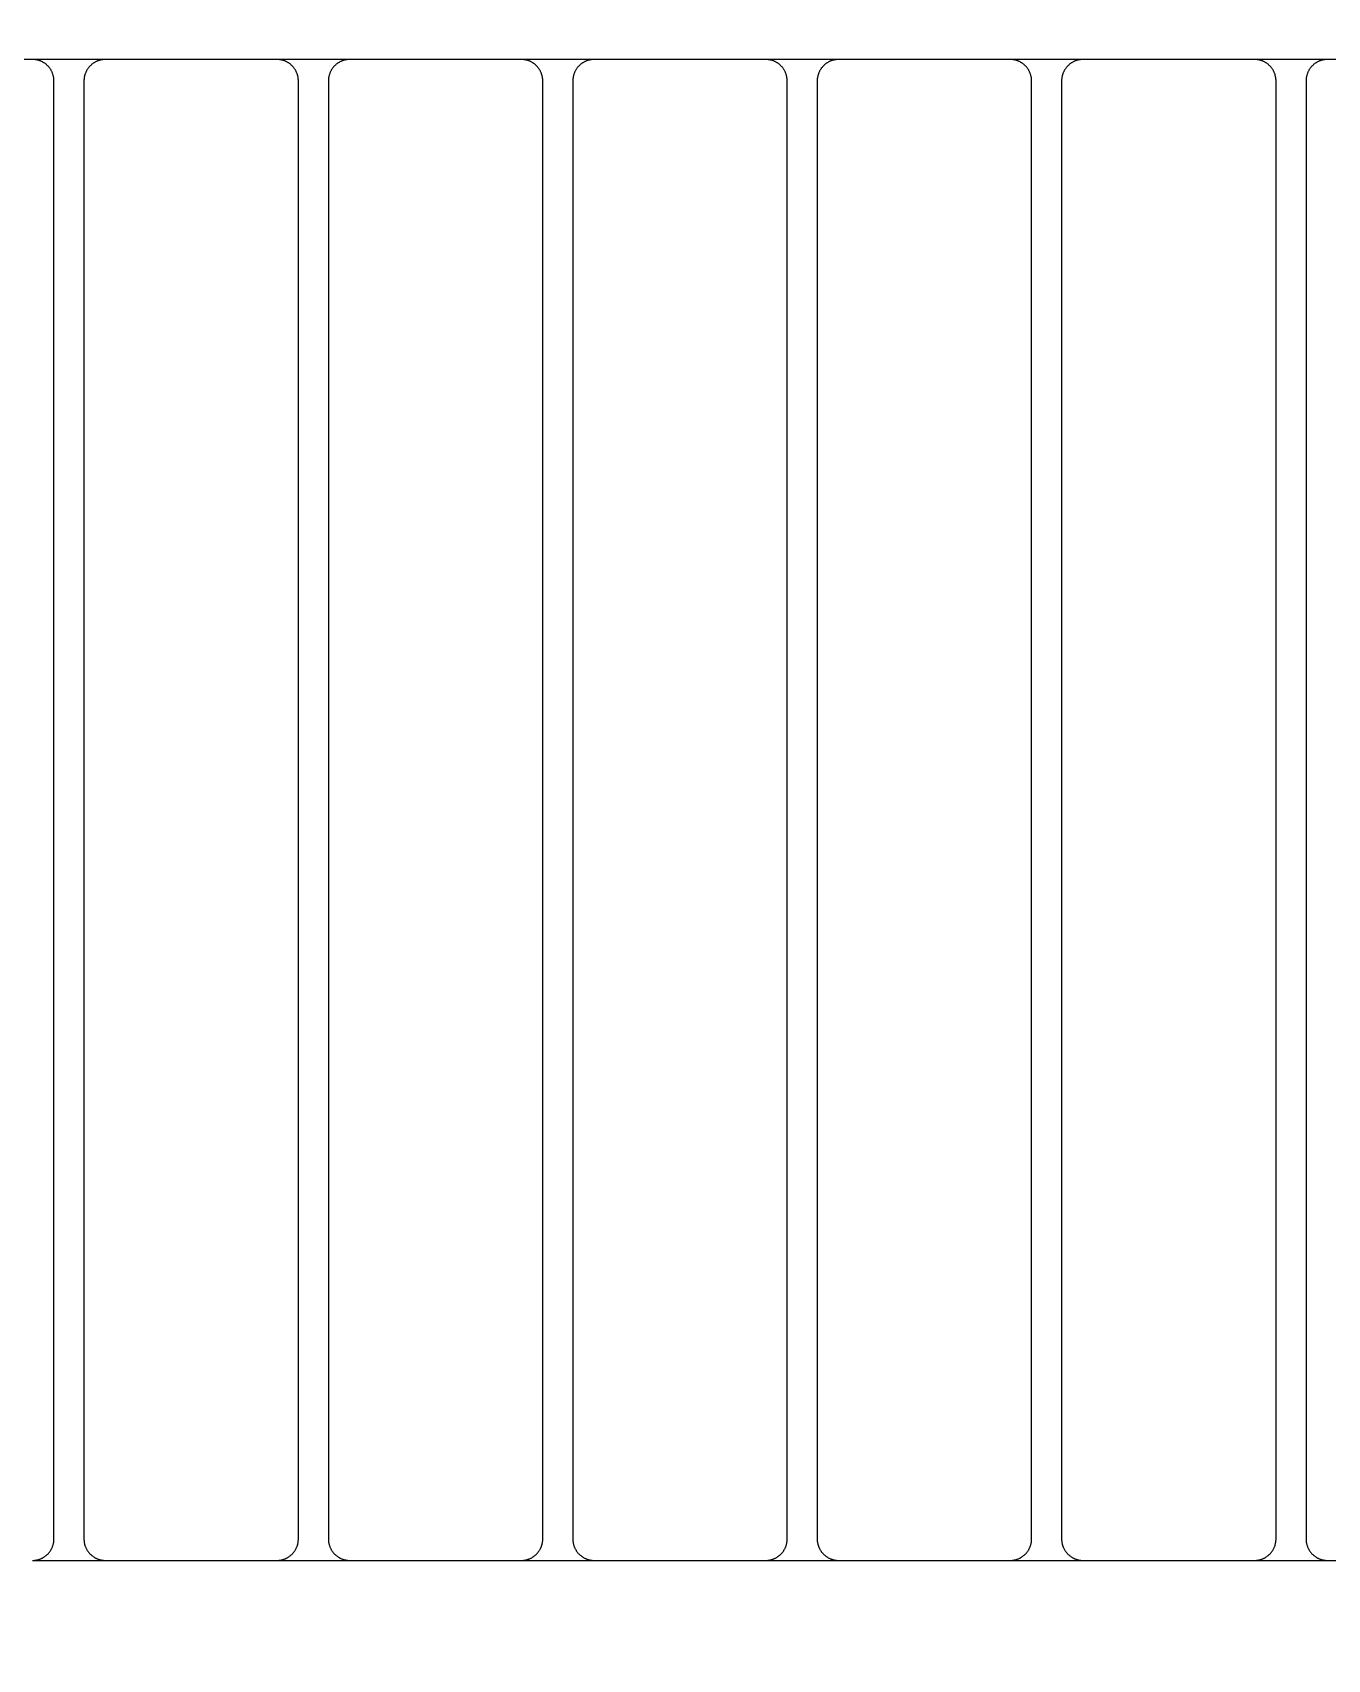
# Model space of a CAD drawing. Header units: millimetres. Extents: x -58335 to 291665, y -66693 to 213307.
# Drawn here: x 174551.4 to 174853.4, y -16274.9 to -15895.6 of the extents above; entities that cross this region are included whole.
import ezdxf

# ---------------------------------------------------------------- set-up
doc = ezdxf.new("R2010")
doc.units = ezdxf.units.MM
doc.header["$LTSCALE"] = 1000
for name, color, linetype in [('X-SITE$0$-MY-녹지', 254, 'Continuous'), ('X-SITE$0$-MY-시설선', 254, 'Continuous'), ('X-SITE$0$-MY-시설선 wood', 254, 'Continuous')]:
    doc.layers.add(name, color=color, linetype=linetype)
pattern_1 = [(0, (-29382.5, 14650.24), (317.5, 317.5), [158.75, -476.25]), (90, (-29303.13, 14570.87), (-317.5, 317.5), [158.75, -476.25])]

# ---------------------------------------------------------------- blocks, each defined once
blk = doc.blocks.new('X-SITE$0$GPSP-100')
at = {"layer": 'X-SITE$0$-MY-시설선'}
for points in [[(501.22, -750), (517.78, -750)], [(558.22, -750), (574.78, -750)], [(615.22, -750), (631.78, -750)], [(672.22, -750), (688.78, -750)], [(729.22, -750), (745.78, -750)], [(786.22, -750), (802.78, -750)], [(517.78, -1100), (501.22, -1100)], [(574.78, -1100), (558.22, -1100)], [(631.78, -1100), (615.22, -1100)], [(688.78, -1100), (672.22, -1100)], [(745.78, -1100), (729.22, -1100)], [(802.78, -1100), (786.22, -1100)]]:
    blk.add_lwpolyline(points, dxfattribs=at)
at = {"layer": 'X-SITE$0$-MY-시설선 wood'}
for points in [[(461, -750), (501, -750)], [(501, -750), (501.11, -750), (501.22, -750), (501.34, -750.01), (501.45, -750.02), (501.56, -750.03), (501.68, -750.05), (501.79, -750.06), (501.91, -750.08), (502.03, -750.11), (502.14, -750.13), (502.26, -750.16), (502.38, -750.19), (502.49, -750.23), (502.61, -750.27), (502.72, -750.31), (502.84, -750.35), (502.96, -750.4), (503.07, -750.45), (503.18, -750.5), (503.3, -750.56), (503.41, -750.62), (503.52, -750.68), (503.63, -750.75), (503.74, -750.82), (503.84, -750.89), (503.95, -750.96), (504.05, -751.04), (504.15, -751.12), (504.25, -751.2), (504.35, -751.29), (504.44, -751.37), (504.54, -751.46), (504.63, -751.56), (504.71, -751.65), (504.8, -751.75), (504.88, -751.85), (504.96, -751.95), (505.04, -752.05), (505.11, -752.16), (505.18, -752.26), (505.25, -752.37), (505.32, -752.48), (505.38, -752.59), (505.44, -752.7), (505.5, -752.82), (505.55, -752.93), (505.6, -753.04), (505.65, -753.16), (505.69, -753.28), (505.73, -753.39), (505.77, -753.51), (505.81, -753.62), (505.84, -753.74), (505.87, -753.86), (505.89, -753.97), (505.92, -754.09), (505.94, -754.21), (505.95, -754.32), (505.97, -754.44), (505.98, -754.55), (505.99, -754.66), (506, -754.78), (506, -754.89), (506, -755)], [(513, -755), (513, -754.89), (513, -754.78), (513.01, -754.66), (513.02, -754.55), (513.03, -754.44), (513.05, -754.32), (513.06, -754.21), (513.08, -754.09), (513.11, -753.97), (513.13, -753.86), (513.16, -753.74), (513.19, -753.62), (513.23, -753.51), (513.27, -753.39), (513.31, -753.28), (513.35, -753.16), (513.4, -753.04), (513.45, -752.93), (513.5, -752.82), (513.56, -752.7), (513.62, -752.59), (513.68, -752.48), (513.75, -752.37), (513.82, -752.26), (513.89, -752.16), (513.96, -752.05), (514.04, -751.95), (514.12, -751.85), (514.2, -751.75), (514.29, -751.65), (514.37, -751.56), (514.46, -751.46), (514.56, -751.37), (514.65, -751.29), (514.75, -751.2), (514.85, -751.12), (514.95, -751.04), (515.05, -750.96), (515.16, -750.89), (515.26, -750.82), (515.37, -750.75), (515.48, -750.68), (515.59, -750.62), (515.7, -750.56), (515.82, -750.5), (515.93, -750.45), (516.04, -750.4), (516.16, -750.35), (516.28, -750.31), (516.39, -750.27), (516.51, -750.23), (516.62, -750.19), (516.74, -750.16), (516.86, -750.13), (516.97, -750.11), (517.09, -750.08), (517.21, -750.06), (517.32, -750.05), (517.44, -750.03), (517.55, -750.02), (517.66, -750.01), (517.78, -750), (517.89, -750), (518, -750)], [(518, -750), (558, -750)], [(558, -750), (558.11, -750), (558.22, -750), (558.34, -750.01), (558.45, -750.02), (558.56, -750.03), (558.68, -750.05), (558.79, -750.06), (558.91, -750.08), (559.03, -750.11), (559.14, -750.13), (559.26, -750.16), (559.38, -750.19), (559.49, -750.23), (559.61, -750.27), (559.72, -750.31), (559.84, -750.35), (559.96, -750.4), (560.07, -750.45), (560.18, -750.5), (560.3, -750.56), (560.41, -750.62), (560.52, -750.68), (560.63, -750.75), (560.74, -750.82), (560.84, -750.89), (560.95, -750.96), (561.05, -751.04), (561.15, -751.12), (561.25, -751.2), (561.35, -751.29), (561.44, -751.37), (561.54, -751.46), (561.63, -751.56), (561.71, -751.65), (561.8, -751.75), (561.88, -751.85), (561.96, -751.95), (562.04, -752.05), (562.11, -752.16), (562.18, -752.26), (562.25, -752.37), (562.32, -752.48), (562.38, -752.59), (562.44, -752.7), (562.5, -752.82), (562.55, -752.93), (562.6, -753.04), (562.65, -753.16), (562.69, -753.28), (562.73, -753.39), (562.77, -753.51), (562.81, -753.62), (562.84, -753.74), (562.87, -753.86), (562.89, -753.97), (562.92, -754.09), (562.94, -754.21), (562.95, -754.32), (562.97, -754.44), (562.98, -754.55), (562.99, -754.66), (563, -754.78), (563, -754.89), (563, -755)], [(570, -755), (570, -754.89), (570, -754.78), (570.01, -754.66), (570.02, -754.55), (570.03, -754.44), (570.05, -754.32), (570.06, -754.21), (570.08, -754.09), (570.11, -753.97), (570.13, -753.86), (570.16, -753.74), (570.19, -753.62), (570.23, -753.51), (570.27, -753.39), (570.31, -753.28), (570.35, -753.16), (570.4, -753.04), (570.45, -752.93), (570.5, -752.82), (570.56, -752.7), (570.62, -752.59), (570.68, -752.48), (570.75, -752.37), (570.82, -752.26), (570.89, -752.16), (570.96, -752.05), (571.04, -751.95), (571.12, -751.85), (571.2, -751.75), (571.29, -751.65), (571.37, -751.56), (571.46, -751.46), (571.56, -751.37), (571.65, -751.29), (571.75, -751.2), (571.85, -751.12), (571.95, -751.04), (572.05, -750.96), (572.16, -750.89), (572.26, -750.82), (572.37, -750.75), (572.48, -750.68), (572.59, -750.62), (572.7, -750.56), (572.82, -750.5), (572.93, -750.45), (573.04, -750.4), (573.16, -750.35), (573.28, -750.31), (573.39, -750.27), (573.51, -750.23), (573.62, -750.19), (573.74, -750.16), (573.86, -750.13), (573.97, -750.11), (574.09, -750.08), (574.21, -750.06), (574.32, -750.05), (574.44, -750.03), (574.55, -750.02), (574.66, -750.01), (574.78, -750), (574.89, -750), (575, -750)], [(575, -750), (615, -750)], [(615, -750), (615.11, -750), (615.22, -750), (615.34, -750.01), (615.45, -750.02), (615.56, -750.03), (615.68, -750.05), (615.79, -750.06), (615.91, -750.08), (616.03, -750.11), (616.14, -750.13), (616.26, -750.16), (616.38, -750.19), (616.49, -750.23), (616.61, -750.27), (616.72, -750.31), (616.84, -750.35), (616.96, -750.4), (617.07, -750.45), (617.18, -750.5), (617.3, -750.56), (617.41, -750.62), (617.52, -750.68), (617.63, -750.75), (617.74, -750.82), (617.84, -750.89), (617.95, -750.96), (618.05, -751.04), (618.15, -751.12), (618.25, -751.2), (618.35, -751.29), (618.44, -751.37), (618.54, -751.46), (618.63, -751.56), (618.71, -751.65), (618.8, -751.75), (618.88, -751.85), (618.96, -751.95), (619.04, -752.05), (619.11, -752.16), (619.18, -752.26), (619.25, -752.37), (619.32, -752.48), (619.38, -752.59), (619.44, -752.7), (619.5, -752.82), (619.55, -752.93), (619.6, -753.04), (619.65, -753.16), (619.69, -753.28), (619.73, -753.39), (619.77, -753.51), (619.81, -753.62), (619.84, -753.74), (619.87, -753.86), (619.89, -753.97), (619.92, -754.09), (619.94, -754.21), (619.95, -754.32), (619.97, -754.44), (619.98, -754.55), (619.99, -754.66), (620, -754.78), (620, -754.89), (620, -755)], [(627, -755), (627, -754.89), (627, -754.78), (627.01, -754.66), (627.02, -754.55), (627.03, -754.44), (627.05, -754.32), (627.06, -754.21), (627.08, -754.09), (627.11, -753.97), (627.13, -753.86), (627.16, -753.74), (627.19, -753.62), (627.23, -753.51), (627.27, -753.39), (627.31, -753.28), (627.35, -753.16), (627.4, -753.04), (627.45, -752.93), (627.5, -752.82), (627.56, -752.7), (627.62, -752.59), (627.68, -752.48), (627.75, -752.37), (627.82, -752.26), (627.89, -752.16), (627.96, -752.05), (628.04, -751.95), (628.12, -751.85), (628.2, -751.75), (628.29, -751.65), (628.37, -751.56), (628.46, -751.46), (628.56, -751.37), (628.65, -751.29), (628.75, -751.2), (628.85, -751.12), (628.95, -751.04), (629.05, -750.96), (629.16, -750.89), (629.26, -750.82), (629.37, -750.75), (629.48, -750.68), (629.59, -750.62), (629.7, -750.56), (629.82, -750.5), (629.93, -750.45), (630.04, -750.4), (630.16, -750.35), (630.28, -750.31), (630.39, -750.27), (630.51, -750.23), (630.62, -750.19), (630.74, -750.16), (630.86, -750.13), (630.97, -750.11), (631.09, -750.08), (631.21, -750.06), (631.32, -750.05), (631.44, -750.03), (631.55, -750.02), (631.66, -750.01), (631.78, -750), (631.89, -750), (632, -750)], [(632, -750), (672, -750)], [(672, -750), (672.11, -750), (672.22, -750), (672.34, -750.01), (672.45, -750.02), (672.56, -750.03), (672.68, -750.05), (672.79, -750.06), (672.91, -750.08), (673.03, -750.11), (673.14, -750.13), (673.26, -750.16), (673.38, -750.19), (673.49, -750.23), (673.61, -750.27), (673.72, -750.31), (673.84, -750.35), (673.96, -750.4), (674.07, -750.45), (674.18, -750.5), (674.3, -750.56), (674.41, -750.62), (674.52, -750.68), (674.63, -750.75), (674.74, -750.82), (674.84, -750.89), (674.95, -750.96), (675.05, -751.04), (675.15, -751.12), (675.25, -751.2), (675.35, -751.29), (675.44, -751.37), (675.54, -751.46), (675.63, -751.56), (675.71, -751.65), (675.8, -751.75), (675.88, -751.85), (675.96, -751.95), (676.04, -752.05), (676.11, -752.16), (676.18, -752.26), (676.25, -752.37), (676.32, -752.48), (676.38, -752.59), (676.44, -752.7), (676.5, -752.82), (676.55, -752.93), (676.6, -753.04), (676.65, -753.16), (676.69, -753.28), (676.73, -753.39), (676.77, -753.51), (676.81, -753.62), (676.84, -753.74), (676.87, -753.86), (676.89, -753.97), (676.92, -754.09), (676.94, -754.21), (676.95, -754.32), (676.97, -754.44), (676.98, -754.55), (676.99, -754.66), (677, -754.78), (677, -754.89), (677, -755)], [(684, -755), (684, -754.89), (684, -754.78), (684.01, -754.66), (684.02, -754.55), (684.03, -754.44), (684.05, -754.32), (684.06, -754.21), (684.08, -754.09), (684.11, -753.97), (684.13, -753.86), (684.16, -753.74), (684.19, -753.62), (684.23, -753.51), (684.27, -753.39), (684.31, -753.28), (684.35, -753.16), (684.4, -753.04), (684.45, -752.93), (684.5, -752.82), (684.56, -752.7), (684.62, -752.59), (684.68, -752.48), (684.75, -752.37), (684.82, -752.26), (684.89, -752.16), (684.96, -752.05), (685.04, -751.95), (685.12, -751.85), (685.2, -751.75), (685.29, -751.65), (685.37, -751.56), (685.46, -751.46), (685.56, -751.37), (685.65, -751.29), (685.75, -751.2), (685.85, -751.12), (685.95, -751.04), (686.05, -750.96), (686.16, -750.89), (686.26, -750.82), (686.37, -750.75), (686.48, -750.68), (686.59, -750.62), (686.7, -750.56), (686.82, -750.5), (686.93, -750.45), (687.04, -750.4), (687.16, -750.35), (687.28, -750.31), (687.39, -750.27), (687.51, -750.23), (687.62, -750.19), (687.74, -750.16), (687.86, -750.13), (687.97, -750.11), (688.09, -750.08), (688.21, -750.06), (688.32, -750.05), (688.44, -750.03), (688.55, -750.02), (688.66, -750.01), (688.78, -750), (688.89, -750), (689, -750)], [(689, -750), (729, -750)], [(729, -750), (729.11, -750), (729.22, -750), (729.34, -750.01), (729.45, -750.02), (729.56, -750.03), (729.68, -750.05), (729.79, -750.06), (729.91, -750.08), (730.03, -750.11), (730.14, -750.13), (730.26, -750.16), (730.38, -750.19), (730.49, -750.23), (730.61, -750.27), (730.72, -750.31), (730.84, -750.35), (730.96, -750.4), (731.07, -750.45), (731.18, -750.5), (731.3, -750.56), (731.41, -750.62), (731.52, -750.68), (731.63, -750.75), (731.74, -750.82), (731.84, -750.89), (731.95, -750.96), (732.05, -751.04), (732.15, -751.12), (732.25, -751.2), (732.35, -751.29), (732.44, -751.37), (732.54, -751.46), (732.63, -751.56), (732.71, -751.65), (732.8, -751.75), (732.88, -751.85), (732.96, -751.95), (733.04, -752.05), (733.11, -752.16), (733.18, -752.26), (733.25, -752.37), (733.32, -752.48), (733.38, -752.59), (733.44, -752.7), (733.5, -752.82), (733.55, -752.93), (733.6, -753.04), (733.65, -753.16), (733.69, -753.28), (733.73, -753.39), (733.77, -753.51), (733.81, -753.62), (733.84, -753.74), (733.87, -753.86), (733.89, -753.97), (733.92, -754.09), (733.94, -754.21), (733.95, -754.32), (733.97, -754.44), (733.98, -754.55), (733.99, -754.66), (734, -754.78), (734, -754.89), (734, -755)], [(741, -755), (741, -754.89), (741, -754.78), (741.01, -754.66), (741.02, -754.55), (741.03, -754.44), (741.05, -754.32), (741.06, -754.21), (741.08, -754.09), (741.11, -753.97), (741.13, -753.86), (741.16, -753.74), (741.19, -753.62), (741.23, -753.51), (741.27, -753.39), (741.31, -753.28), (741.35, -753.16), (741.4, -753.04), (741.45, -752.93), (741.5, -752.82), (741.56, -752.7), (741.62, -752.59), (741.68, -752.48), (741.75, -752.37), (741.82, -752.26), (741.89, -752.16), (741.96, -752.05), (742.04, -751.95), (742.12, -751.85), (742.2, -751.75), (742.29, -751.65), (742.37, -751.56), (742.46, -751.46), (742.56, -751.37), (742.65, -751.29), (742.75, -751.2), (742.85, -751.12), (742.95, -751.04), (743.05, -750.96), (743.16, -750.89), (743.26, -750.82), (743.37, -750.75), (743.48, -750.68), (743.59, -750.62), (743.7, -750.56), (743.82, -750.5), (743.93, -750.45), (744.04, -750.4), (744.16, -750.35), (744.28, -750.31), (744.39, -750.27), (744.51, -750.23), (744.62, -750.19), (744.74, -750.16), (744.86, -750.13), (744.97, -750.11), (745.09, -750.08), (745.21, -750.06), (745.32, -750.05), (745.44, -750.03), (745.55, -750.02), (745.66, -750.01), (745.78, -750), (745.89, -750), (746, -750)], [(746, -750), (786, -750)], [(786, -750), (786.11, -750), (786.22, -750), (786.34, -750.01), (786.45, -750.02), (786.56, -750.03), (786.68, -750.05), (786.79, -750.06), (786.91, -750.08), (787.03, -750.11), (787.14, -750.13), (787.26, -750.16), (787.38, -750.19), (787.49, -750.23), (787.61, -750.27), (787.72, -750.31), (787.84, -750.35), (787.96, -750.4), (788.07, -750.45), (788.18, -750.5), (788.3, -750.56), (788.41, -750.62), (788.52, -750.68), (788.63, -750.75), (788.74, -750.82), (788.84, -750.89), (788.95, -750.96), (789.05, -751.04), (789.15, -751.12), (789.25, -751.2), (789.35, -751.29), (789.44, -751.37), (789.54, -751.46), (789.63, -751.56), (789.71, -751.65), (789.8, -751.75), (789.88, -751.85), (789.96, -751.95), (790.04, -752.05), (790.11, -752.16), (790.18, -752.26), (790.25, -752.37), (790.32, -752.48), (790.38, -752.59), (790.44, -752.7), (790.5, -752.82), (790.55, -752.93), (790.6, -753.04), (790.65, -753.16), (790.69, -753.28), (790.73, -753.39), (790.77, -753.51), (790.81, -753.62), (790.84, -753.74), (790.87, -753.86), (790.89, -753.97), (790.92, -754.09), (790.94, -754.21), (790.95, -754.32), (790.97, -754.44), (790.98, -754.55), (790.99, -754.66), (791, -754.78), (791, -754.89), (791, -755)], [(798, -755), (798, -754.89), (798, -754.78), (798.01, -754.66), (798.02, -754.55), (798.03, -754.44), (798.05, -754.32), (798.06, -754.21), (798.08, -754.09), (798.11, -753.97), (798.13, -753.86), (798.16, -753.74), (798.19, -753.62), (798.23, -753.51), (798.27, -753.39), (798.31, -753.28), (798.35, -753.16), (798.4, -753.04), (798.45, -752.93), (798.5, -752.82), (798.56, -752.7), (798.62, -752.59), (798.68, -752.48), (798.75, -752.37), (798.82, -752.26), (798.89, -752.16), (798.96, -752.05), (799.04, -751.95), (799.12, -751.85), (799.2, -751.75), (799.29, -751.65), (799.37, -751.56), (799.46, -751.46), (799.56, -751.37), (799.65, -751.29), (799.75, -751.2), (799.85, -751.12), (799.95, -751.04), (800.05, -750.96), (800.16, -750.89), (800.26, -750.82), (800.37, -750.75), (800.48, -750.68), (800.59, -750.62), (800.7, -750.56), (800.82, -750.5), (800.93, -750.45), (801.04, -750.4), (801.16, -750.35), (801.28, -750.31), (801.39, -750.27), (801.51, -750.23), (801.62, -750.19), (801.74, -750.16), (801.86, -750.13), (801.97, -750.11), (802.09, -750.08), (802.21, -750.06), (802.32, -750.05), (802.44, -750.03), (802.55, -750.02), (802.66, -750.01), (802.78, -750), (802.89, -750), (803, -750)], [(803, -750), (843, -750)], [(506, -755), (506, -1095)], [(513, -1095), (513, -755)], [(563, -755), (563, -1095)], [(570, -1095), (570, -755)], [(620, -755), (620, -1095)], [(627, -1095), (627, -755)], [(677, -755), (677, -1095)], [(684, -1095), (684, -755)], [(734, -755), (734, -1095)], [(741, -1095), (741, -755)], [(791, -755), (791, -1095)], [(798, -1095), (798, -755)], [(506, -1095), (506, -1095.11), (506, -1095.22), (505.99, -1095.34), (505.98, -1095.45), (505.97, -1095.56), (505.95, -1095.68), (505.94, -1095.79), (505.92, -1095.91), (505.89, -1096.03), (505.87, -1096.14), (505.84, -1096.26), (505.81, -1096.38), (505.77, -1096.49), (505.73, -1096.61), (505.69, -1096.72), (505.65, -1096.84), (505.6, -1096.96), (505.55, -1097.07), (505.5, -1097.18), (505.44, -1097.3), (505.38, -1097.41), (505.32, -1097.52), (505.25, -1097.63), (505.18, -1097.74), (505.11, -1097.84), (505.04, -1097.95), (504.96, -1098.05), (504.88, -1098.15), (504.8, -1098.25), (504.71, -1098.35), (504.63, -1098.44), (504.54, -1098.54), (504.44, -1098.63), (504.35, -1098.71), (504.25, -1098.8), (504.15, -1098.88), (504.05, -1098.96), (503.95, -1099.04), (503.84, -1099.11), (503.74, -1099.18), (503.63, -1099.25), (503.52, -1099.32), (503.41, -1099.38), (503.3, -1099.44), (503.18, -1099.5), (503.07, -1099.55), (502.96, -1099.6), (502.84, -1099.65), (502.72, -1099.69), (502.61, -1099.73), (502.49, -1099.77), (502.38, -1099.81), (502.26, -1099.84), (502.14, -1099.87), (502.03, -1099.89), (501.91, -1099.92), (501.79, -1099.94), (501.68, -1099.95), (501.56, -1099.97), (501.45, -1099.98), (501.34, -1099.99), (501.22, -1100), (501.11, -1100), (501, -1100)], [(518, -1100), (517.89, -1100), (517.78, -1100), (517.66, -1099.99), (517.55, -1099.98), (517.44, -1099.97), (517.32, -1099.95), (517.21, -1099.94), (517.09, -1099.92), (516.97, -1099.89), (516.86, -1099.87), (516.74, -1099.84), (516.62, -1099.81), (516.51, -1099.77), (516.39, -1099.73), (516.28, -1099.69), (516.16, -1099.65), (516.04, -1099.6), (515.93, -1099.55), (515.82, -1099.5), (515.7, -1099.44), (515.59, -1099.38), (515.48, -1099.32), (515.37, -1099.25), (515.26, -1099.18), (515.16, -1099.11), (515.05, -1099.04), (514.95, -1098.96), (514.85, -1098.88), (514.75, -1098.8), (514.65, -1098.71), (514.56, -1098.63), (514.46, -1098.54), (514.37, -1098.44), (514.29, -1098.35), (514.2, -1098.25), (514.12, -1098.15), (514.04, -1098.05), (513.96, -1097.95), (513.89, -1097.84), (513.82, -1097.74), (513.75, -1097.63), (513.68, -1097.52), (513.62, -1097.41), (513.56, -1097.3), (513.5, -1097.18), (513.45, -1097.07), (513.4, -1096.96), (513.35, -1096.84), (513.31, -1096.72), (513.27, -1096.61), (513.23, -1096.49), (513.19, -1096.38), (513.16, -1096.26), (513.13, -1096.14), (513.11, -1096.03), (513.08, -1095.91), (513.06, -1095.79), (513.05, -1095.68), (513.03, -1095.56), (513.02, -1095.45), (513.01, -1095.34), (513, -1095.22), (513, -1095.11), (513, -1095)], [(563, -1095), (563, -1095.11), (563, -1095.22), (562.99, -1095.34), (562.98, -1095.45), (562.97, -1095.56), (562.95, -1095.68), (562.94, -1095.79), (562.92, -1095.91), (562.89, -1096.03), (562.87, -1096.14), (562.84, -1096.26), (562.81, -1096.38), (562.77, -1096.49), (562.73, -1096.61), (562.69, -1096.72), (562.65, -1096.84), (562.6, -1096.96), (562.55, -1097.07), (562.5, -1097.18), (562.44, -1097.3), (562.38, -1097.41), (562.32, -1097.52), (562.25, -1097.63), (562.18, -1097.74), (562.11, -1097.84), (562.04, -1097.95), (561.96, -1098.05), (561.88, -1098.15), (561.8, -1098.25), (561.71, -1098.35), (561.63, -1098.44), (561.54, -1098.54), (561.44, -1098.63), (561.35, -1098.71), (561.25, -1098.8), (561.15, -1098.88), (561.05, -1098.96), (560.95, -1099.04), (560.84, -1099.11), (560.74, -1099.18), (560.63, -1099.25), (560.52, -1099.32), (560.41, -1099.38), (560.3, -1099.44), (560.18, -1099.5), (560.07, -1099.55), (559.96, -1099.6), (559.84, -1099.65), (559.72, -1099.69), (559.61, -1099.73), (559.49, -1099.77), (559.38, -1099.81), (559.26, -1099.84), (559.14, -1099.87), (559.03, -1099.89), (558.91, -1099.92), (558.79, -1099.94), (558.68, -1099.95), (558.56, -1099.97), (558.45, -1099.98), (558.34, -1099.99), (558.22, -1100), (558.11, -1100), (558, -1100)], [(575, -1100), (574.89, -1100), (574.78, -1100), (574.66, -1099.99), (574.55, -1099.98), (574.44, -1099.97), (574.32, -1099.95), (574.21, -1099.94), (574.09, -1099.92), (573.97, -1099.89), (573.86, -1099.87), (573.74, -1099.84), (573.62, -1099.81), (573.51, -1099.77), (573.39, -1099.73), (573.28, -1099.69), (573.16, -1099.65), (573.04, -1099.6), (572.93, -1099.55), (572.82, -1099.5), (572.7, -1099.44), (572.59, -1099.38), (572.48, -1099.32), (572.37, -1099.25), (572.26, -1099.18), (572.16, -1099.11), (572.05, -1099.04), (571.95, -1098.96), (571.85, -1098.88), (571.75, -1098.8), (571.65, -1098.71), (571.56, -1098.63), (571.46, -1098.54), (571.37, -1098.44), (571.29, -1098.35), (571.2, -1098.25), (571.12, -1098.15), (571.04, -1098.05), (570.96, -1097.95), (570.89, -1097.84), (570.82, -1097.74), (570.75, -1097.63), (570.68, -1097.52), (570.62, -1097.41), (570.56, -1097.3), (570.5, -1097.18), (570.45, -1097.07), (570.4, -1096.96), (570.35, -1096.84), (570.31, -1096.72), (570.27, -1096.61), (570.23, -1096.49), (570.19, -1096.38), (570.16, -1096.26), (570.13, -1096.14), (570.11, -1096.03), (570.08, -1095.91), (570.06, -1095.79), (570.05, -1095.68), (570.03, -1095.56), (570.02, -1095.45), (570.01, -1095.34), (570, -1095.22), (570, -1095.11), (570, -1095)], [(620, -1095), (620, -1095.11), (620, -1095.22), (619.99, -1095.34), (619.98, -1095.45), (619.97, -1095.56), (619.95, -1095.68), (619.94, -1095.79), (619.92, -1095.91), (619.89, -1096.03), (619.87, -1096.14), (619.84, -1096.26), (619.81, -1096.38), (619.77, -1096.49), (619.73, -1096.61), (619.69, -1096.72), (619.65, -1096.84), (619.6, -1096.96), (619.55, -1097.07), (619.5, -1097.18), (619.44, -1097.3), (619.38, -1097.41), (619.32, -1097.52), (619.25, -1097.63), (619.18, -1097.74), (619.11, -1097.84), (619.04, -1097.95), (618.96, -1098.05), (618.88, -1098.15), (618.8, -1098.25), (618.71, -1098.35), (618.63, -1098.44), (618.54, -1098.54), (618.44, -1098.63), (618.35, -1098.71), (618.25, -1098.8), (618.15, -1098.88), (618.05, -1098.96), (617.95, -1099.04), (617.84, -1099.11), (617.74, -1099.18), (617.63, -1099.25), (617.52, -1099.32), (617.41, -1099.38), (617.3, -1099.44), (617.18, -1099.5), (617.07, -1099.55), (616.96, -1099.6), (616.84, -1099.65), (616.72, -1099.69), (616.61, -1099.73), (616.49, -1099.77), (616.38, -1099.81), (616.26, -1099.84), (616.14, -1099.87), (616.03, -1099.89), (615.91, -1099.92), (615.79, -1099.94), (615.68, -1099.95), (615.56, -1099.97), (615.45, -1099.98), (615.34, -1099.99), (615.22, -1100), (615.11, -1100), (615, -1100)], [(632, -1100), (631.89, -1100), (631.78, -1100), (631.66, -1099.99), (631.55, -1099.98), (631.44, -1099.97), (631.32, -1099.95), (631.21, -1099.94), (631.09, -1099.92), (630.97, -1099.89), (630.86, -1099.87), (630.74, -1099.84), (630.62, -1099.81), (630.51, -1099.77), (630.39, -1099.73), (630.28, -1099.69), (630.16, -1099.65), (630.04, -1099.6), (629.93, -1099.55), (629.82, -1099.5), (629.7, -1099.44), (629.59, -1099.38), (629.48, -1099.32), (629.37, -1099.25), (629.26, -1099.18), (629.16, -1099.11), (629.05, -1099.04), (628.95, -1098.96), (628.85, -1098.88), (628.75, -1098.8), (628.65, -1098.71), (628.56, -1098.63), (628.46, -1098.54), (628.37, -1098.44), (628.29, -1098.35), (628.2, -1098.25), (628.12, -1098.15), (628.04, -1098.05), (627.96, -1097.95), (627.89, -1097.84), (627.82, -1097.74), (627.75, -1097.63), (627.68, -1097.52), (627.62, -1097.41), (627.56, -1097.3), (627.5, -1097.18), (627.45, -1097.07), (627.4, -1096.96), (627.35, -1096.84), (627.31, -1096.72), (627.27, -1096.61), (627.23, -1096.49), (627.19, -1096.38), (627.16, -1096.26), (627.13, -1096.14), (627.11, -1096.03), (627.08, -1095.91), (627.06, -1095.79), (627.05, -1095.68), (627.03, -1095.56), (627.02, -1095.45), (627.01, -1095.34), (627, -1095.22), (627, -1095.11), (627, -1095)], [(677, -1095), (677, -1095.11), (677, -1095.22), (676.99, -1095.34), (676.98, -1095.45), (676.97, -1095.56), (676.95, -1095.68), (676.94, -1095.79), (676.92, -1095.91), (676.89, -1096.03), (676.87, -1096.14), (676.84, -1096.26), (676.81, -1096.38), (676.77, -1096.49), (676.73, -1096.61), (676.69, -1096.72), (676.65, -1096.84), (676.6, -1096.96), (676.55, -1097.07), (676.5, -1097.18), (676.44, -1097.3), (676.38, -1097.41), (676.32, -1097.52), (676.25, -1097.63), (676.18, -1097.74), (676.11, -1097.84), (676.04, -1097.95), (675.96, -1098.05), (675.88, -1098.15), (675.8, -1098.25), (675.71, -1098.35), (675.63, -1098.44), (675.54, -1098.54), (675.44, -1098.63), (675.35, -1098.71), (675.25, -1098.8), (675.15, -1098.88), (675.05, -1098.96), (674.95, -1099.04), (674.84, -1099.11), (674.74, -1099.18), (674.63, -1099.25), (674.52, -1099.32), (674.41, -1099.38), (674.3, -1099.44), (674.18, -1099.5), (674.07, -1099.55), (673.96, -1099.6), (673.84, -1099.65), (673.72, -1099.69), (673.61, -1099.73), (673.49, -1099.77), (673.38, -1099.81), (673.26, -1099.84), (673.14, -1099.87), (673.03, -1099.89), (672.91, -1099.92), (672.79, -1099.94), (672.68, -1099.95), (672.56, -1099.97), (672.45, -1099.98), (672.34, -1099.99), (672.22, -1100), (672.11, -1100), (672, -1100)], [(689, -1100), (688.89, -1100), (688.78, -1100), (688.66, -1099.99), (688.55, -1099.98), (688.44, -1099.97), (688.32, -1099.95), (688.21, -1099.94), (688.09, -1099.92), (687.97, -1099.89), (687.86, -1099.87), (687.74, -1099.84), (687.62, -1099.81), (687.51, -1099.77), (687.39, -1099.73), (687.28, -1099.69), (687.16, -1099.65), (687.04, -1099.6), (686.93, -1099.55), (686.82, -1099.5), (686.7, -1099.44), (686.59, -1099.38), (686.48, -1099.32), (686.37, -1099.25), (686.26, -1099.18), (686.16, -1099.11), (686.05, -1099.04), (685.95, -1098.96), (685.85, -1098.88), (685.75, -1098.8), (685.65, -1098.71), (685.56, -1098.63), (685.46, -1098.54), (685.37, -1098.44), (685.29, -1098.35), (685.2, -1098.25), (685.12, -1098.15), (685.04, -1098.05), (684.96, -1097.95), (684.89, -1097.84), (684.82, -1097.74), (684.75, -1097.63), (684.68, -1097.52), (684.62, -1097.41), (684.56, -1097.3), (684.5, -1097.18), (684.45, -1097.07), (684.4, -1096.96), (684.35, -1096.84), (684.31, -1096.72), (684.27, -1096.61), (684.23, -1096.49), (684.19, -1096.38), (684.16, -1096.26), (684.13, -1096.14), (684.11, -1096.03), (684.08, -1095.91), (684.06, -1095.79), (684.05, -1095.68), (684.03, -1095.56), (684.02, -1095.45), (684.01, -1095.34), (684, -1095.22), (684, -1095.11), (684, -1095)], [(734, -1095), (734, -1095.11), (734, -1095.22), (733.99, -1095.34), (733.98, -1095.45), (733.97, -1095.56), (733.95, -1095.68), (733.94, -1095.79), (733.92, -1095.91), (733.89, -1096.03), (733.87, -1096.14), (733.84, -1096.26), (733.81, -1096.38), (733.77, -1096.49), (733.73, -1096.61), (733.69, -1096.72), (733.65, -1096.84), (733.6, -1096.96), (733.55, -1097.07), (733.5, -1097.18), (733.44, -1097.3), (733.38, -1097.41), (733.32, -1097.52), (733.25, -1097.63), (733.18, -1097.74), (733.11, -1097.84), (733.04, -1097.95), (732.96, -1098.05), (732.88, -1098.15), (732.8, -1098.25), (732.71, -1098.35), (732.63, -1098.44), (732.54, -1098.54), (732.44, -1098.63), (732.35, -1098.71), (732.25, -1098.8), (732.15, -1098.88), (732.05, -1098.96), (731.95, -1099.04), (731.84, -1099.11), (731.74, -1099.18), (731.63, -1099.25), (731.52, -1099.32), (731.41, -1099.38), (731.3, -1099.44), (731.18, -1099.5), (731.07, -1099.55), (730.96, -1099.6), (730.84, -1099.65), (730.72, -1099.69), (730.61, -1099.73), (730.49, -1099.77), (730.38, -1099.81), (730.26, -1099.84), (730.14, -1099.87), (730.03, -1099.89), (729.91, -1099.92), (729.79, -1099.94), (729.68, -1099.95), (729.56, -1099.97), (729.45, -1099.98), (729.34, -1099.99), (729.22, -1100), (729.11, -1100), (729, -1100)], [(746, -1100), (745.89, -1100), (745.78, -1100), (745.66, -1099.99), (745.55, -1099.98), (745.44, -1099.97), (745.32, -1099.95), (745.21, -1099.94), (745.09, -1099.92), (744.97, -1099.89), (744.86, -1099.87), (744.74, -1099.84), (744.62, -1099.81), (744.51, -1099.77), (744.39, -1099.73), (744.28, -1099.69), (744.16, -1099.65), (744.04, -1099.6), (743.93, -1099.55), (743.82, -1099.5), (743.7, -1099.44), (743.59, -1099.38), (743.48, -1099.32), (743.37, -1099.25), (743.26, -1099.18), (743.16, -1099.11), (743.05, -1099.04), (742.95, -1098.96), (742.85, -1098.88), (742.75, -1098.8), (742.65, -1098.71), (742.56, -1098.63), (742.46, -1098.54), (742.37, -1098.44), (742.29, -1098.35), (742.2, -1098.25), (742.12, -1098.15), (742.04, -1098.05), (741.96, -1097.95), (741.89, -1097.84), (741.82, -1097.74), (741.75, -1097.63), (741.68, -1097.52), (741.62, -1097.41), (741.56, -1097.3), (741.5, -1097.18), (741.45, -1097.07), (741.4, -1096.96), (741.35, -1096.84), (741.31, -1096.72), (741.27, -1096.61), (741.23, -1096.49), (741.19, -1096.38), (741.16, -1096.26), (741.13, -1096.14), (741.11, -1096.03), (741.08, -1095.91), (741.06, -1095.79), (741.05, -1095.68), (741.03, -1095.56), (741.02, -1095.45), (741.01, -1095.34), (741, -1095.22), (741, -1095.11), (741, -1095)], [(791, -1095), (791, -1095.11), (791, -1095.22), (790.99, -1095.34), (790.98, -1095.45), (790.97, -1095.56), (790.95, -1095.68), (790.94, -1095.79), (790.92, -1095.91), (790.89, -1096.03), (790.87, -1096.14), (790.84, -1096.26), (790.81, -1096.38), (790.77, -1096.49), (790.73, -1096.61), (790.69, -1096.72), (790.65, -1096.84), (790.6, -1096.96), (790.55, -1097.07), (790.5, -1097.18), (790.44, -1097.3), (790.38, -1097.41), (790.32, -1097.52), (790.25, -1097.63), (790.18, -1097.74), (790.11, -1097.84), (790.04, -1097.95), (789.96, -1098.05), (789.88, -1098.15), (789.8, -1098.25), (789.71, -1098.35), (789.63, -1098.44), (789.54, -1098.54), (789.44, -1098.63), (789.35, -1098.71), (789.25, -1098.8), (789.15, -1098.88), (789.05, -1098.96), (788.95, -1099.04), (788.84, -1099.11), (788.74, -1099.18), (788.63, -1099.25), (788.52, -1099.32), (788.41, -1099.38), (788.3, -1099.44), (788.18, -1099.5), (788.07, -1099.55), (787.96, -1099.6), (787.84, -1099.65), (787.72, -1099.69), (787.61, -1099.73), (787.49, -1099.77), (787.38, -1099.81), (787.26, -1099.84), (787.14, -1099.87), (787.03, -1099.89), (786.91, -1099.92), (786.79, -1099.94), (786.68, -1099.95), (786.56, -1099.97), (786.45, -1099.98), (786.34, -1099.99), (786.22, -1100), (786.11, -1100), (786, -1100)], [(803, -1100), (802.89, -1100), (802.78, -1100), (802.66, -1099.99), (802.55, -1099.98), (802.44, -1099.97), (802.32, -1099.95), (802.21, -1099.94), (802.09, -1099.92), (801.97, -1099.89), (801.86, -1099.87), (801.74, -1099.84), (801.62, -1099.81), (801.51, -1099.77), (801.39, -1099.73), (801.28, -1099.69), (801.16, -1099.65), (801.04, -1099.6), (800.93, -1099.55), (800.82, -1099.5), (800.7, -1099.44), (800.59, -1099.38), (800.48, -1099.32), (800.37, -1099.25), (800.26, -1099.18), (800.16, -1099.11), (800.05, -1099.04), (799.95, -1098.96), (799.85, -1098.88), (799.75, -1098.8), (799.65, -1098.71), (799.56, -1098.63), (799.46, -1098.54), (799.37, -1098.44), (799.29, -1098.35), (799.2, -1098.25), (799.12, -1098.15), (799.04, -1098.05), (798.96, -1097.95), (798.89, -1097.84), (798.82, -1097.74), (798.75, -1097.63), (798.68, -1097.52), (798.62, -1097.41), (798.56, -1097.3), (798.5, -1097.18), (798.45, -1097.07), (798.4, -1096.96), (798.35, -1096.84), (798.31, -1096.72), (798.27, -1096.61), (798.23, -1096.49), (798.19, -1096.38), (798.16, -1096.26), (798.13, -1096.14), (798.11, -1096.03), (798.08, -1095.91), (798.06, -1095.79), (798.05, -1095.68), (798.03, -1095.56), (798.02, -1095.45), (798.01, -1095.34), (798, -1095.22), (798, -1095.11), (798, -1095)], [(501, -1100), (461, -1100)], [(558, -1100), (518, -1100)], [(615, -1100), (575, -1100)], [(672, -1100), (632, -1100)], [(729, -1100), (689, -1100)], [(786, -1100), (746, -1100)]]:
    blk.add_lwpolyline(points, dxfattribs=at)
blk = doc.blocks.new('X-SITE$0$240910_L-1F')
at = {"layer": 'X-SITE$0$-MY-녹지'}
h = blk.add_hatch(dxfattribs=at)
h.set_pattern_fill('CROSS', color=256, scale=50, style=2)
h.set_pattern_definition(pattern_1)
edge = h.paths.add_edge_path()
edge.add_line((167850, -2045.25), (167850, 3516.56))
edge.add_arc((169000, 3516.56), 1150, 135, 180, ccw=False)
edge.add_line((168186.83, 4329.73), (170751.04, 6893.95))
edge.add_arc((170150, 7494.99), 850, 315, 360)
edge.add_line((171000, 7494.99), (171000, 10430.77))
edge.add_arc((170650, 10430.77), 350, 0, 90)
edge.add_line((170650, 10780.77), (169000, 10780.77))
edge.add_line((169000, 10780.77), (169000, 15580.77))
edge.add_line((169000, 15580.77), (171150, 15580.77))
edge.add_arc((171150, 15930.77), 350, 270, 360)
edge.add_line((171500, 15930.77), (171500, 18665.51))
edge.add_line((171500, 18665.51), (172500, 19665.51))
edge.add_line((172500, 19665.51), (172500, 33574.84))
edge.add_arc((171500, 32018.4), 1850, 57.27956, 90)
edge.add_line((171500, 33868.4), (163650, 33868.4))
edge.add_line((163650, 33868.4), (163650, -2251.6))
edge.add_line((163650, -2251.6), (118350, -2251.6))
edge.add_line((118350, -2251.6), (118350, 24610.81))
edge.add_arc((118000, 24610.81), 350, 0, 134.5656)
edge.add_line((117754.4, 24860.17), (112674.6, 19856.82))
edge.add_arc((113271.07, 19251.24), 850, 134.56562, 180)
edge.add_line((112421.07, 19251.24), (112421.07, -3601.59))
edge.add_arc((113271.07, -3601.59), 850, 180, 270)
edge.add_line((113271.07, -4451.59), (115271.08, -4451.59))
edge.add_line((115271.08, -4451.59), (117627.53, -6101.59))
edge.add_line((117627.53, -6101.59), (164145.73, -6101.6))
edge.add_line((164145.73, -6101.6), (167601.04, -2646.29))
edge.add_arc((167000, -2045.25), 850, 314.99999, 360)
h = blk.add_hatch(dxfattribs=at)
h.set_pattern_fill('CROSS', color=256, scale=50, style=2)
h.set_pattern_definition(pattern_1)
edge = h.paths.add_edge_path()
edge.add_line((167850, -2045.25), (167850, 3516.56))
edge.add_arc((169000, 3516.56), 1150, 135, 180, ccw=False)
edge.add_line((168186.83, 4329.73), (170751.04, 6893.95))
edge.add_arc((170150, 7494.99), 850, 315, 360)
edge.add_line((171000, 7494.99), (171000, 10430.77))
edge.add_arc((170650, 10430.77), 350, 0, 90)
edge.add_line((170650, 10780.77), (169000, 10780.77))
edge.add_line((169000, 10780.77), (169000, 15580.77))
edge.add_line((169000, 15580.77), (171150, 15580.77))
edge.add_arc((171150, 15930.77), 350, 270, 360)
edge.add_line((171500, 15930.77), (171500, 18665.51))
edge.add_line((171500, 18665.51), (172500, 19665.51))
edge.add_line((172500, 19665.51), (172500, 33574.84))
edge.add_arc((171500, 32018.4), 1850, 57.27956, 90)
edge.add_line((171500, 33868.4), (163650, 33868.4))
edge.add_line((163650, 33868.4), (163650, -2251.6))
edge.add_line((163650, -2251.6), (118350, -2251.6))
edge.add_line((118350, -2251.6), (118350, 24610.81))
edge.add_arc((118000, 24610.81), 350, 0, 134.5656)
edge.add_line((117754.4, 24860.17), (112674.6, 19856.82))
edge.add_arc((113271.07, 19251.24), 850, 134.56562, 180)
edge.add_line((112421.07, 19251.24), (112421.07, -3601.59))
edge.add_arc((113271.07, -3601.59), 850, 180, 270)
edge.add_line((113271.07, -4451.59), (115271.08, -4451.59))
edge.add_line((115271.08, -4451.59), (117627.53, -6101.59))
edge.add_line((117627.53, -6101.59), (164145.73, -6101.6))
edge.add_line((164145.73, -6101.6), (167601.04, -2646.29))
edge.add_arc((167000, -2045.25), 850, 314.99999, 360)
at = {"layer": 'X-SITE$0$-MY-시설선', "xscale": -1}
blk.add_blockref('X-SITE$0$GPSP-100', (145971.9, -501.6), dxfattribs=at)
blk.add_blockref('X-SITE$0$GPSP-100', (145971.9, -501.6), dxfattribs=at)

msp = doc.modelspace()

# ---------------------------------------------------------------- block references
msp.add_blockref('X-SITE$0$240910_L-1F', (29382.5, -14650.24))

doc.saveas('drawing.dxf')
